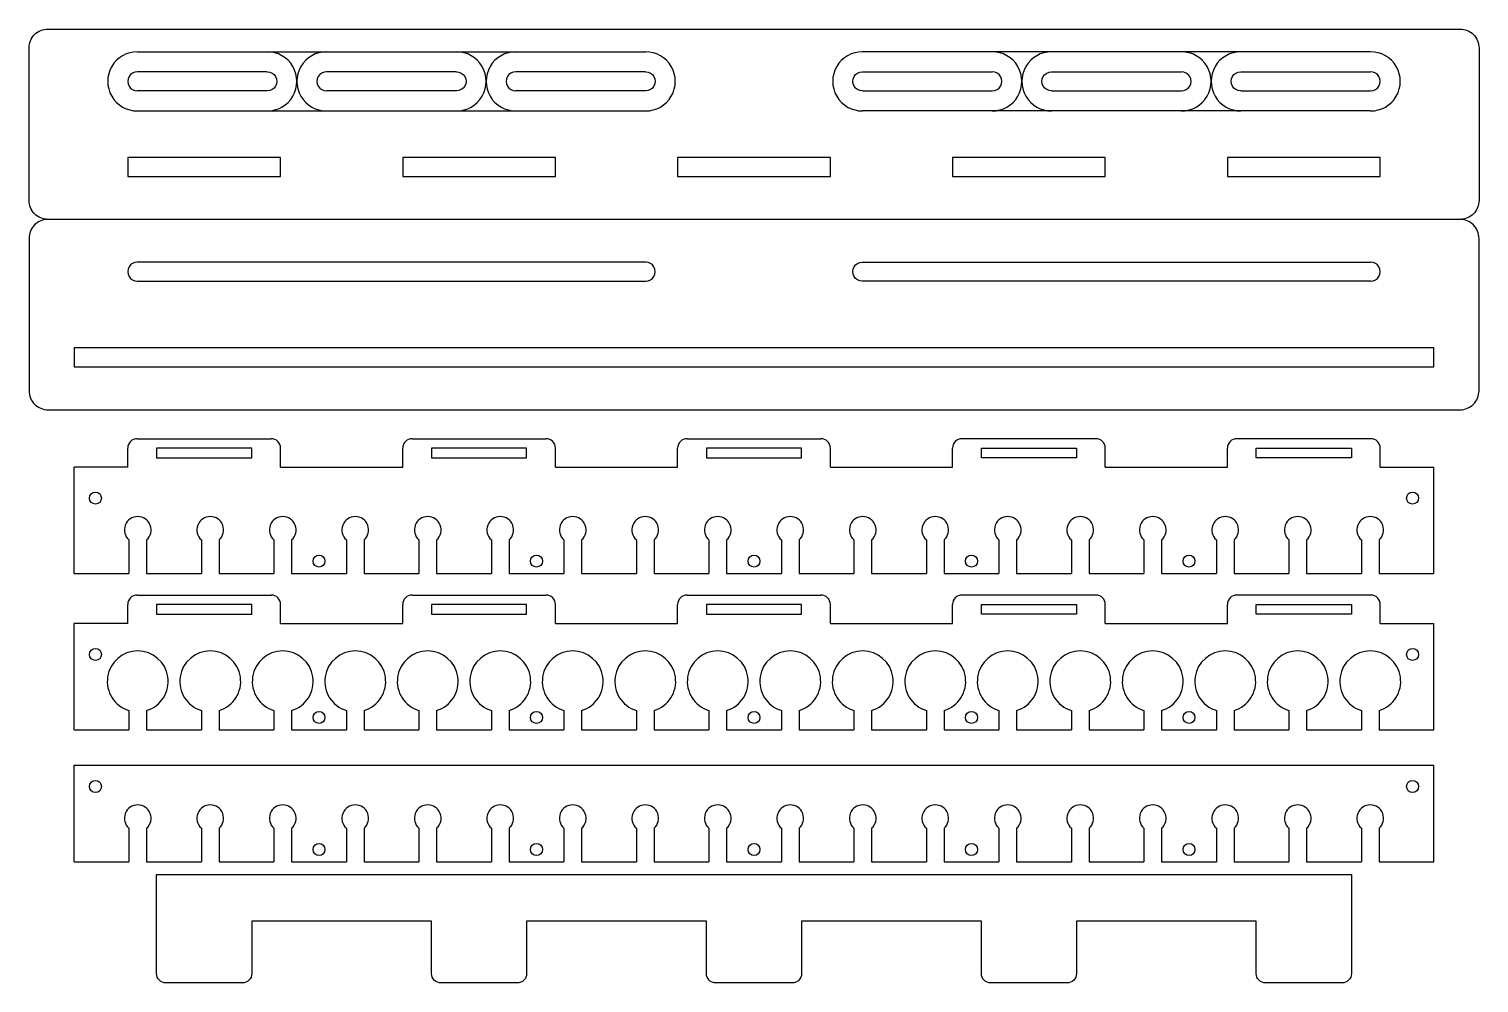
# Model space of a CAD drawing. Header units: millimetres. Extents: x 27 to 789, y -329 to 172.
import ezdxf

# ---------------------------------------------------------------- set-up
doc = ezdxf.new("R2010")
doc.units = ezdxf.units.MM
doc.header["$MEASUREMENT"] = 0
doc.layers.add('Cut', color=2, linetype='Continuous')

msp = doc.modelspace()

# ---------------------------------------------------------------- linework, layer by layer
at = {"layer": 'Cut'}
for p, q in [((83.54, -42.93), (153.84, -42.93)), ((228.01, -42.93), (298.32, -42.93)), ((372.49, -42.93), (442.79, -42.93)), ((587.27, -42.93), (516.96, -42.93)), ((731.74, -42.93), (661.44, -42.93)), ((78.54, -57.93), (78.54, -47.93)), ((143.69, -47.93), (93.69, -47.93)), ((93.69, -47.93), (93.69, -52.93)), ((93.69, -52.93), (143.69, -52.93)), ((143.69, -52.93), (143.69, -47.93)), ((158.84, -57.93), (158.84, -47.93)), ((223.01, -57.93), (223.01, -47.93)), ((288.16, -47.93), (238.16, -47.93)), ((238.16, -47.93), (238.16, -52.93)), ((238.16, -52.93), (288.16, -52.93)), ((288.16, -52.93), (288.16, -47.93)), ((303.32, -57.93), (303.32, -47.93)), ((367.49, -57.93), (367.49, -47.93)), ((432.64, -47.93), (382.64, -47.93)), ((382.64, -47.93), (382.64, -52.93)), ((382.64, -52.93), (432.64, -52.93)), ((432.64, -52.93), (432.64, -47.93)), ((447.79, -57.93), (447.79, -47.93)), ((511.96, -57.93), (511.96, -47.93)), ((527.11, -52.93), (527.11, -47.93)), ((527.11, -47.93), (577.11, -47.93)), ((577.11, -52.93), (527.11, -52.93)), ((577.11, -47.93), (577.11, -52.93)), ((592.27, -57.93), (592.27, -47.93)), ((656.44, -57.93), (656.44, -47.93)), ((671.59, -52.93), (671.59, -47.93)), ((671.59, -47.93), (721.59, -47.93)), ((721.59, -52.93), (671.59, -52.93)), ((721.59, -47.93), (721.59, -52.93)), ((736.74, -57.93), (736.74, -47.93)), ((50.35, -113.73), (50.35, -57.93)), ((78.54, -57.93), (50.35, -57.93)), ((158.84, -57.93), (223.01, -57.93)), ((303.32, -57.93), (367.49, -57.93)), ((447.79, -57.93), (511.96, -57.93)), ((592.27, -57.93), (656.44, -57.93)), ((736.74, -57.93), (764.93, -57.93)), ((764.93, -113.73), (764.93, -57.93)), ((79.13, -96.05), (79.13, -113.73)), ((88.45, -96.05), (88.45, -113.73)), ((117.23, -96.05), (117.23, -113.73)), ((126.55, -96.05), (126.55, -113.73)), ((155.33, -96.05), (155.33, -113.73)), ((164.65, -96.05), (164.65, -113.73)), ((193.43, -96.05), (193.43, -113.73)), ((202.75, -96.05), (202.75, -113.73)), ((231.53, -96.05), (231.53, -113.73)), ((240.85, -96.05), (240.85, -113.73)), ((269.63, -96.05), (269.63, -113.73)), ((278.95, -96.05), (278.95, -113.73)), ((307.73, -96.05), (307.73, -113.73)), ((317.05, -96.05), (317.05, -113.73)), ((345.83, -96.05), (345.83, -113.73)), ((355.15, -96.05), (355.15, -113.73)), ((383.93, -96.05), (383.93, -113.73)), ((393.25, -96.05), (393.25, -113.73)), ((422.03, -96.05), (422.03, -113.73)), ((431.35, -96.05), (431.35, -113.73)), ((460.13, -96.05), (460.13, -113.73)), ((469.45, -96.05), (469.45, -113.73)), ((498.23, -96.05), (498.23, -113.73)), ((507.55, -96.05), (507.55, -113.73)), ((536.33, -96.05), (536.33, -113.73)), ((545.65, -96.05), (545.65, -113.73)), ((574.43, -96.05), (574.43, -113.73)), ((583.75, -96.05), (583.75, -113.73)), ((612.53, -96.05), (612.53, -113.73)), ((621.85, -96.05), (621.85, -113.73)), ((650.63, -96.05), (650.63, -113.73)), ((659.95, -96.05), (659.95, -113.73)), ((688.73, -96.05), (688.73, -113.73)), ((698.05, -96.05), (698.05, -113.73)), ((726.83, -96.05), (726.83, -113.73)), ((736.15, -96.05), (736.15, -113.73)), ((50.35, -113.73), (79.13, -113.73)), ((88.45, -113.73), (117.23, -113.73)), ((126.55, -113.73), (155.33, -113.73)), ((164.65, -113.73), (193.43, -113.73)), ((202.75, -113.73), (231.53, -113.73)), ((240.85, -113.73), (269.63, -113.73)), ((278.95, -113.73), (307.73, -113.73)), ((317.05, -113.73), (345.83, -113.73)), ((355.15, -113.73), (383.93, -113.73)), ((393.25, -113.73), (422.03, -113.73)), ((431.35, -113.73), (460.13, -113.73)), ((469.45, -113.73), (498.23, -113.73)), ((507.55, -113.73), (536.33, -113.73)), ((545.65, -113.73), (574.43, -113.73)), ((583.75, -113.73), (612.53, -113.73)), ((621.85, -113.73), (650.63, -113.73)), ((659.95, -113.73), (688.73, -113.73)), ((698.05, -113.73), (726.83, -113.73)), ((736.15, -113.73), (764.93, -113.73)), ((83.54, -125.04), (153.84, -125.04)), ((228.01, -125.04), (298.32, -125.04)), ((372.49, -125.04), (442.79, -125.04)), ((587.27, -125.04), (516.96, -125.04)), ((731.74, -125.04), (661.44, -125.04)), ((78.54, -140.04), (78.54, -130.04)), ((143.69, -130.04), (93.69, -130.04)), ((93.69, -130.04), (93.69, -135.04)), ((93.69, -135.04), (143.69, -135.04)), ((143.69, -135.04), (143.69, -130.04)), ((158.84, -140.04), (158.84, -130.04)), ((223.01, -140.04), (223.01, -130.04)), ((288.16, -130.04), (238.16, -130.04)), ((238.16, -130.04), (238.16, -135.04)), ((238.16, -135.04), (288.16, -135.04)), ((288.16, -135.04), (288.16, -130.04)), ((303.32, -140.04), (303.32, -130.04)), ((367.49, -140.04), (367.49, -130.04)), ((432.64, -130.04), (382.64, -130.04)), ((382.64, -130.04), (382.64, -135.04)), ((382.64, -135.04), (432.64, -135.04)), ((432.64, -135.04), (432.64, -130.04)), ((447.79, -140.04), (447.79, -130.04)), ((511.96, -140.04), (511.96, -130.04)), ((527.11, -135.04), (527.11, -130.04)), ((527.11, -130.04), (577.11, -130.04)), ((577.11, -135.04), (527.11, -135.04)), ((577.11, -130.04), (577.11, -135.04)), ((592.27, -140.04), (592.27, -130.04)), ((656.44, -140.04), (656.44, -130.04)), ((671.59, -135.04), (671.59, -130.04)), ((671.59, -130.04), (721.59, -130.04)), ((721.59, -135.04), (671.59, -135.04)), ((721.59, -130.04), (721.59, -135.04)), ((736.74, -140.04), (736.74, -130.04)), ((50.35, -195.84), (50.35, -140.04)), ((78.54, -140.04), (50.35, -140.04)), ((158.84, -140.04), (223.01, -140.04)), ((303.32, -140.04), (367.49, -140.04)), ((447.79, -140.04), (511.96, -140.04)), ((592.27, -140.04), (656.44, -140.04)), ((736.74, -140.04), (764.93, -140.04)), ((764.93, -195.84), (764.93, -140.04)), ((79.13, -185.75), (79.13, -195.84)), ((88.45, -185.75), (88.45, -195.84)), ((117.23, -185.75), (117.23, -195.84)), ((126.55, -185.75), (126.55, -195.84)), ((155.33, -185.75), (155.33, -195.84)), ((164.65, -185.75), (164.65, -195.84)), ((193.43, -185.75), (193.43, -195.84)), ((202.75, -185.75), (202.75, -195.84)), ((231.53, -185.75), (231.53, -195.84)), ((240.85, -185.75), (240.85, -195.84)), ((269.63, -185.75), (269.63, -195.84)), ((278.95, -185.75), (278.95, -195.84)), ((307.73, -185.75), (307.73, -195.84)), ((317.05, -185.75), (317.05, -195.84)), ((345.83, -185.75), (345.83, -195.84)), ((355.15, -185.75), (355.15, -195.84)), ((383.93, -185.75), (383.93, -195.84)), ((393.25, -185.75), (393.25, -195.84)), ((422.03, -185.75), (422.03, -195.84)), ((431.35, -185.75), (431.35, -195.84)), ((460.13, -185.75), (460.13, -195.84)), ((469.45, -185.75), (469.45, -195.84)), ((498.23, -185.75), (498.23, -195.84)), ((507.55, -185.75), (507.55, -195.84)), ((536.33, -185.75), (536.33, -195.84)), ((545.65, -185.75), (545.65, -195.84)), ((574.43, -185.75), (574.43, -195.84)), ((583.75, -185.75), (583.75, -195.84)), ((612.53, -185.75), (612.53, -195.84)), ((621.85, -185.75), (621.85, -195.84)), ((650.63, -185.75), (650.63, -195.84)), ((659.95, -185.75), (659.95, -195.84)), ((688.73, -185.75), (688.73, -195.84)), ((698.05, -185.75), (698.05, -195.84)), ((726.83, -185.75), (726.83, -195.84)), ((736.15, -185.75), (736.15, -195.84)), ((50.35, -195.84), (79.13, -195.84)), ((88.45, -195.84), (117.23, -195.84)), ((126.55, -195.84), (155.33, -195.84)), ((164.65, -195.84), (193.43, -195.84)), ((202.75, -195.84), (231.53, -195.84)), ((240.85, -195.84), (269.63, -195.84)), ((278.95, -195.84), (307.73, -195.84)), ((317.05, -195.84), (345.83, -195.84)), ((355.15, -195.84), (383.93, -195.84)), ((393.25, -195.84), (422.03, -195.84)), ((431.35, -195.84), (460.13, -195.84)), ((469.45, -195.84), (498.23, -195.84)), ((507.55, -195.84), (536.33, -195.84)), ((545.65, -195.84), (574.43, -195.84)), ((583.75, -195.84), (612.53, -195.84)), ((621.85, -195.84), (650.63, -195.84)), ((659.95, -195.84), (688.73, -195.84)), ((698.05, -195.84), (726.83, -195.84)), ((736.15, -195.84), (764.93, -195.84)), ((50.35, -265.2), (50.35, -214.4)), ((50.35, -214.4), (764.93, -214.4)), ((764.93, -265.2), (764.93, -214.4)), ((79.13, -247.52), (79.13, -265.2)), ((88.45, -247.52), (88.45, -265.2)), ((117.23, -247.52), (117.23, -265.2)), ((126.55, -247.52), (126.55, -265.2)), ((155.33, -247.52), (155.33, -265.2)), ((164.65, -247.52), (164.65, -265.2)), ((193.43, -247.52), (193.43, -265.2)), ((202.75, -247.52), (202.75, -265.2)), ((231.53, -247.52), (231.53, -265.2)), ((240.85, -247.52), (240.85, -265.2)), ((269.63, -247.52), (269.63, -265.2)), ((278.95, -247.52), (278.95, -265.2)), ((307.73, -247.52), (307.73, -265.2)), ((317.05, -247.52), (317.05, -265.2)), ((345.83, -247.52), (345.83, -265.2)), ((355.15, -247.52), (355.15, -265.2)), ((383.93, -247.52), (383.93, -265.2)), ((393.25, -247.52), (393.25, -265.2)), ((422.03, -247.52), (422.03, -265.2)), ((431.35, -247.52), (431.35, -265.2)), ((460.13, -247.52), (460.13, -265.2)), ((469.45, -247.52), (469.45, -265.2)), ((498.23, -247.52), (498.23, -265.2)), ((507.55, -247.52), (507.55, -265.2)), ((536.33, -247.52), (536.33, -265.2)), ((545.65, -247.52), (545.65, -265.2)), ((574.43, -247.52), (574.43, -265.2)), ((583.75, -247.52), (583.75, -265.2)), ((612.53, -247.52), (612.53, -265.2)), ((621.85, -247.52), (621.85, -265.2)), ((650.63, -247.52), (650.63, -265.2)), ((659.95, -247.52), (659.95, -265.2)), ((688.73, -247.52), (688.73, -265.2)), ((698.05, -247.52), (698.05, -265.2)), ((726.83, -247.52), (726.83, -265.2)), ((736.15, -247.52), (736.15, -265.2)), ((50.35, -265.2), (79.13, -265.2)), ((88.45, -265.2), (117.23, -265.2)), ((126.55, -265.2), (155.33, -265.2)), ((164.65, -265.2), (193.43, -265.2)), ((202.75, -265.2), (231.53, -265.2)), ((240.85, -265.2), (269.63, -265.2)), ((278.95, -265.2), (307.73, -265.2)), ((317.05, -265.2), (345.83, -265.2)), ((355.15, -265.2), (383.93, -265.2)), ((393.25, -265.2), (422.03, -265.2)), ((431.35, -265.2), (460.13, -265.2)), ((469.45, -265.2), (498.23, -265.2)), ((507.55, -265.2), (536.33, -265.2)), ((545.65, -265.2), (574.43, -265.2)), ((583.75, -265.2), (612.53, -265.2)), ((621.85, -265.2), (650.63, -265.2)), ((659.95, -265.2), (688.73, -265.2)), ((698.05, -265.2), (726.83, -265.2)), ((736.15, -265.2), (764.93, -265.2))]:
    msp.add_line(p, q, dxfattribs=at)
for points in [[(36.64, 72.27, -0.414214), (26.64, 82.27), (26.64, 162.27, -0.414214), (36.64, 172.27), (778.64, 172.27, -0.414214), (788.64, 162.27), (788.64, 82.27, -0.414214), (778.64, 72.27)], [(151.77, 129.23, 1.007934), (151.77, 160.3)], [(251.2, 129.23, 1.007934), (251.19, 160.3)], [(350.62, 129.23, 1.007934), (350.62, 160.3)], [(464.66, 160.3, 1.007931), (464.66, 129.23)], [(564.08, 160.3, 1.007931), (564.08, 129.23)], [(663.51, 160.3, 1.007931), (663.51, 129.23)], [(151.82, 149.77), (83.61, 149.77, 1.014004), (83.61, 139.77)], [(151.82, 149.77, -1.014008), (151.82, 139.77), (83.61, 139.77, -0.422381)], [(251.25, 149.77), (183.03, 149.77, 1.014004), (183.03, 139.77)], [(251.25, 149.77, -1.014008), (251.25, 139.77), (183.03, 139.77, -0.418291)], [(350.67, 149.77), (282.45, 149.77, 1.014004), (282.45, 139.77)], [(350.67, 149.77, -1.014008), (350.67, 139.77), (282.45, 139.77, -0.418291)], [(464.61, 139.77, -1.014004), (464.61, 149.77), (532.82, 149.77, -0.418291)], [(464.61, 139.77), (532.82, 139.77, 1.014008), (532.82, 149.77)], [(564.03, 139.77, -1.014004), (564.03, 149.77), (632.25, 149.77, -0.418291)], [(564.03, 139.77), (632.25, 139.77, 1.014008), (632.25, 149.77)], [(663.45, 139.77, -1.014004), (663.45, 149.77), (731.67, 149.77, -0.422381)], [(663.45, 139.77), (731.67, 139.77, 1.014008), (731.67, 149.77)], [(350.74, 49.77), (83.54, 49.77, 1.000006), (83.54, 39.77)], [(83.54, 39.77), (350.74, 39.77, 1.000009), (350.74, 49.77)], [(464.54, 39.77, -1.000006), (464.54, 49.77), (731.74, 49.77, -0.414214)], [(78.54, 44.77), (78.54, 44.77, 0.414214)], [(355.74, 44.77), (355.74, 44.77, 0.414214)], [(459.54, 44.77), (459.54, 44.77, -0.414214)], [(731.74, 39.77), (464.54, 39.77, -0.414214)], [(736.74, 44.77), (736.74, 44.77, -0.414214)], [(427.64, -328.83), (387.64, -328.83, -0.414214), (382.64, -323.83), (382.64, -296.33), (288.16, -296.33), (288.16, -323.83, -0.414214), (283.16, -328.83), (243.16, -328.83, -0.414214), (238.16, -323.83), (238.16, -296.33), (143.69, -296.33), (143.69, -323.83, -0.414214), (138.69, -328.83), (98.69, -328.83, -0.414214), (93.69, -323.83), (93.69, -271.86), (721.59, -271.86), (721.59, -323.83, -0.414214), (716.59, -328.83), (676.59, -328.83, -0.414214), (671.59, -323.83), (671.59, -296.33), (577.11, -296.33), (577.11, -323.83, -0.414214), (572.11, -328.83), (532.11, -328.83, -0.414214), (527.11, -323.83), (527.11, -296.33), (432.64, -296.33), (432.64, -323.83, -0.414214), (427.64, -328.83)]]:
    msp.add_lwpolyline(points, format="xyb", dxfattribs=at)
for points in [[(83.66, 160.3), (350.74, 160.3)], [(731.62, 160.3), (464.54, 160.3)], [(83.66, 129.23), (350.74, 129.23)], [(731.62, 129.23), (464.54, 129.23)]]:
    msp.add_lwpolyline(points, dxfattribs=at)
for points in [[(78.54, 94.77), (158.84, 94.77), (158.84, 104.77), (78.54, 104.77)], [(223.01, 94.77), (303.32, 94.77), (303.32, 104.77), (223.01, 104.77)], [(367.49, 94.77), (447.79, 94.77), (447.79, 104.77), (367.49, 104.77)], [(511.96, 94.77), (592.27, 94.77), (592.27, 104.77), (511.96, 104.77)], [(656.44, 94.77), (736.74, 94.77), (736.74, 104.77), (656.44, 104.77)], [(764.93, 4.77), (50.35, 4.77), (50.35, -5.23), (764.93, -5.23)]]:
    msp.add_lwpolyline(points, close=True, dxfattribs=at)
msp.add_lwpolyline([(36.64, -27.73), (778.64, -27.73, 0.414214), (788.64, -17.73), (788.64, 62.27, 0.414214), (778.64, 72.27), (36.64, 72.27, 0.414214), (26.64, 62.27), (26.64, -17.73, 0.414214)], format="xyb", close=True, dxfattribs=at)
for centre in [(61.57, -74.15), (753.71, -74.15), (179.04, -107.24), (293.34, -107.24), (407.64, -107.24), (521.94, -107.24), (636.24, -107.24), (61.57, -156.27), (753.71, -156.27), (179.04, -189.35), (293.34, -189.35), (407.64, -189.35), (521.94, -189.35), (636.24, -189.35), (61.57, -225.63), (753.71, -225.63), (179.04, -258.71), (293.34, -258.71), (407.64, -258.71), (521.94, -258.71), (636.24, -258.71)]:
    msp.add_circle(centre, 3.15, dxfattribs=at)
for centre, radius, start, end in [((83.54, 144.77), 15.53, 89.54808, 270.45327), ((182.96, 144.77), 15.53, 89.54808, 270.45327), ((282.38, 144.77), 15.53, 89.54808, 270.45327), ((532.89, 144.77), 15.53, 269.54808, 90.45369), ((632.32, 144.77), 15.53, 269.54808, 90.45369), ((731.74, 144.77), 15.53, 269.54808, 90.45369), ((731.74, 44.77), 5, 270, 90.00105), ((83.54, -47.93), 5, 90, 180), ((153.84, -47.93), 5, 0, 90), ((228.01, -47.93), 5, 90, 180), ((298.32, -47.93), 5, 0, 90), ((372.49, -47.93), 5, 90, 180), ((442.79, -47.93), 5, 0, 90), ((516.96, -47.93), 5, 90, 180), ((587.27, -47.93), 5, 0, 90), ((661.44, -47.93), 5, 90, 180), ((731.74, -47.93), 5, 0, 90), ((83.79, -90.82), 7, 311.71272, 228.28728), ((121.89, -90.82), 7, 311.71272, 228.28728), ((159.99, -90.82), 7, 311.71272, 228.28728), ((198.09, -90.82), 7, 311.71272, 228.28728), ((236.19, -90.82), 7, 311.71272, 228.28728), ((274.29, -90.82), 7, 311.71272, 228.28728), ((312.39, -90.82), 7, 311.71272, 228.28728), ((350.49, -90.82), 7, 311.71272, 228.28728), ((388.59, -90.82), 7, 311.71272, 228.28728), ((426.69, -90.82), 7, 311.71272, 228.28728), ((464.79, -90.82), 7, 311.71272, 228.28728), ((502.89, -90.82), 7, 311.71272, 228.28728), ((540.99, -90.82), 7, 311.71272, 228.28728), ((579.09, -90.82), 7, 311.71272, 228.28728), ((617.19, -90.82), 7, 311.71272, 228.28728), ((655.29, -90.82), 7, 311.71272, 228.28728), ((693.39, -90.82), 7, 311.71272, 228.28728), ((731.49, -90.82), 7, 311.71272, 228.28728), ((83.54, -130.04), 5, 90, 180), ((153.84, -130.04), 5, 0, 90), ((228.01, -130.04), 5, 90, 180), ((298.32, -130.04), 5, 0, 90), ((372.49, -130.04), 5, 90, 180), ((442.79, -130.04), 5, 0, 90), ((516.96, -130.04), 5, 90, 180), ((587.27, -130.04), 5, 0, 90), ((661.44, -130.04), 5, 90, 180), ((731.74, -130.04), 5, 0, 90), ((83.79, -170.44), 16, 286.92447, 253.07553), ((121.89, -170.44), 16, 286.92447, 253.07553), ((159.99, -170.44), 16, 286.92447, 253.07553), ((198.09, -170.44), 16, 286.92447, 253.07553), ((236.19, -170.44), 16, 286.92447, 253.07553), ((274.29, -170.44), 16, 286.92447, 253.07553), ((312.39, -170.44), 16, 286.92447, 253.07553), ((350.49, -170.44), 16, 286.92447, 253.07553), ((388.59, -170.44), 16, 286.92447, 253.07553), ((426.69, -170.44), 16, 286.92447, 253.07553), ((464.79, -170.44), 16, 286.92447, 253.07553), ((502.89, -170.44), 16, 286.92447, 253.07553), ((540.99, -170.44), 16, 286.92447, 253.07553), ((579.09, -170.44), 16, 286.92447, 253.07553), ((617.19, -170.44), 16, 286.92447, 253.07553), ((655.29, -170.44), 16, 286.92447, 253.07553), ((693.39, -170.44), 16, 286.92447, 253.07553), ((731.49, -170.44), 16, 286.92447, 253.07553), ((83.79, -242.3), 7, 311.71272, 228.28728), ((121.89, -242.3), 7, 311.71272, 228.28728), ((159.99, -242.3), 7, 311.71272, 228.28728), ((198.09, -242.3), 7, 311.71272, 228.28728), ((236.19, -242.3), 7, 311.71272, 228.28728), ((274.29, -242.3), 7, 311.71272, 228.28728), ((312.39, -242.3), 7, 311.71272, 228.28728), ((350.49, -242.3), 7, 311.71272, 228.28728), ((388.59, -242.3), 7, 311.71272, 228.28728), ((426.69, -242.3), 7, 311.71272, 228.28728), ((464.79, -242.3), 7, 311.71272, 228.28728), ((502.89, -242.3), 7, 311.71272, 228.28728), ((540.99, -242.3), 7, 311.71272, 228.28728), ((579.09, -242.3), 7, 311.71272, 228.28728), ((617.19, -242.3), 7, 311.71272, 228.28728), ((655.29, -242.3), 7, 311.71272, 228.28728), ((693.39, -242.3), 7, 311.71272, 228.28728), ((731.49, -242.3), 7, 311.71272, 228.28728)]:
    msp.add_arc(centre, radius, start, end, dxfattribs=at)

doc.saveas('drawing.dxf')
